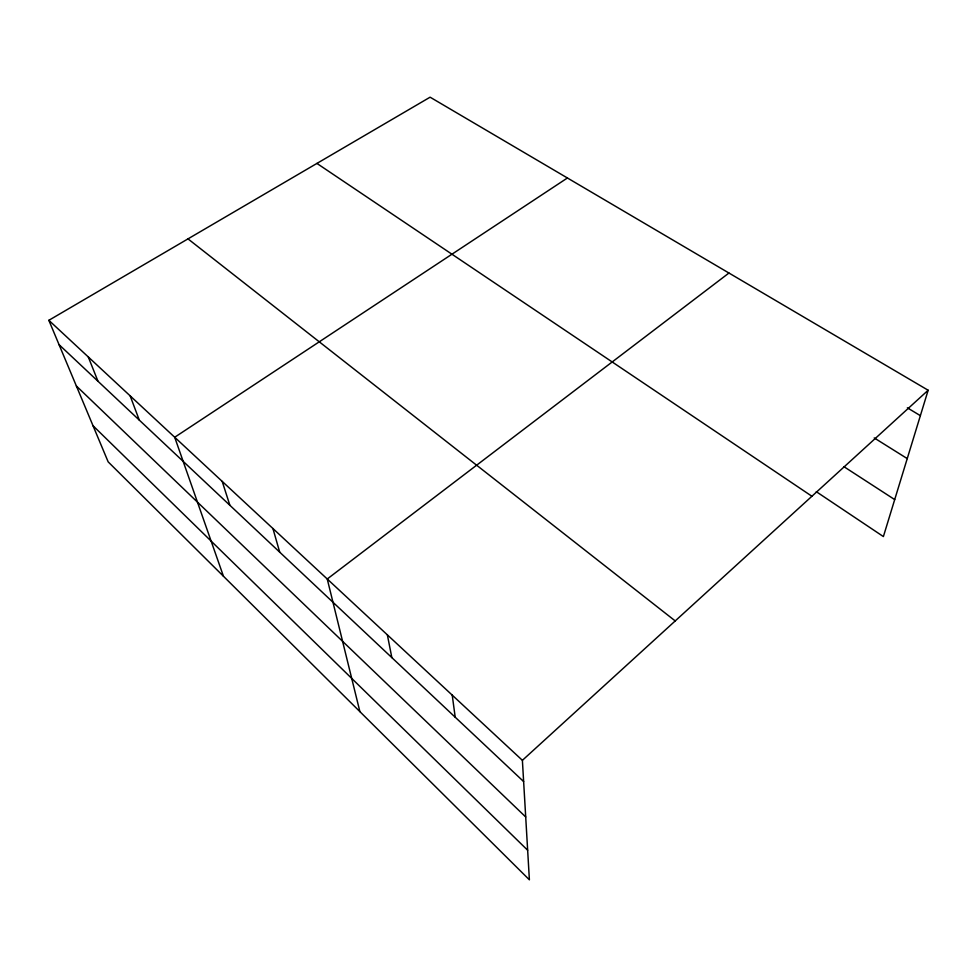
<?xml version="1.0" encoding="UTF-8"?>
<svg xmlns="http://www.w3.org/2000/svg" width="977" height="977" viewBox="0 0 977 977"><rect width="100%" height="100%" fill="white"/><g stroke="black" fill="none" stroke-linecap="round" stroke-linejoin="round"><path stroke-width="1.47" d="M48.85 320.309L522.39 760.326L529.387 879.813L108.154 461.852L48.85 320.309L430.1 97.187L928.15 390.238L883.391 536.568L816.296 491.687M522.39 760.326L928.15 390.238M728.94 273.035L327.246 578.995L359.89 711.635M567.417 177.985L174.7 437.256L223.452 576.247M907.364 407.824L920.371 415.665M874.22 437.928L907.242 458.592M844.055 466.762L894.7 499.589M316.927 163.415L811.911 496.255M187.987 238.876L675.229 620.932M59.047 344.637L523.635 781.563M76.365 385.988L525.711 816.967M93.023 425.74L527.653 850.234M88.284 356.947L97.981 381.262M130.149 395.856L139.284 420.098M222.194 481.38L229.876 505.292M272.925 528.52L279.703 552.164M387.368 634.879L391.838 657.619M452.229 695.135L455.209 717.216"/></g></svg>
